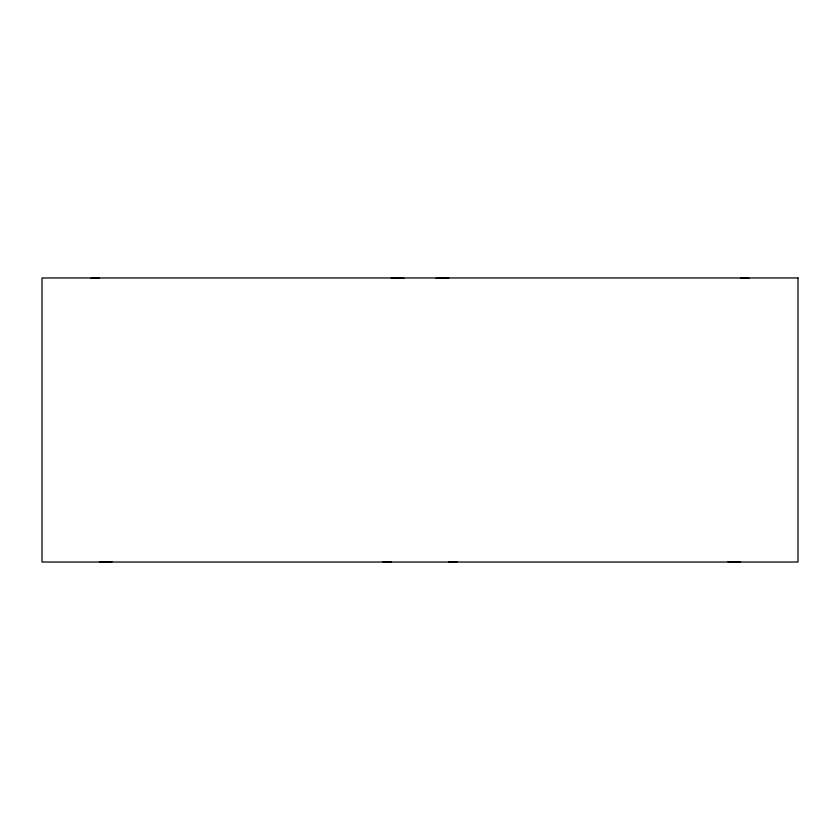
<?xml version="1.0" encoding="UTF-8"?>
<svg xmlns="http://www.w3.org/2000/svg" width="840" height="840" viewBox="0 0 840 840"><rect width="100%" height="100%" fill="white"/><g stroke="black" fill="none" stroke-linecap="round" stroke-linejoin="round"><path stroke-width="1.26" d="M112.255 561.593A41.191 4.179 -5.9 0 1 99.53 562.013M90.888 278.418A41.191 4.179 5.9 0 1 99.53 278.008M457.475 561.593A41.191 4.179 5.9 0 1 448.822 562.013M436.107 278.418A41.191 4.179 -5.9 0 1 448.822 278.008M740.471 562.013A41.191 4.179 5.9 0 1 727.745 561.593M740.471 278.008A41.191 4.179 -5.9 0 1 749.112 278.418M391.178 562.013A41.191 4.179 -5.9 0 1 382.526 561.593M391.178 278.008A41.191 4.179 5.9 0 1 403.893 278.418M798 277.967L42 277.967L42 562.034L798 562.034L798 277.967"/></g></svg>
